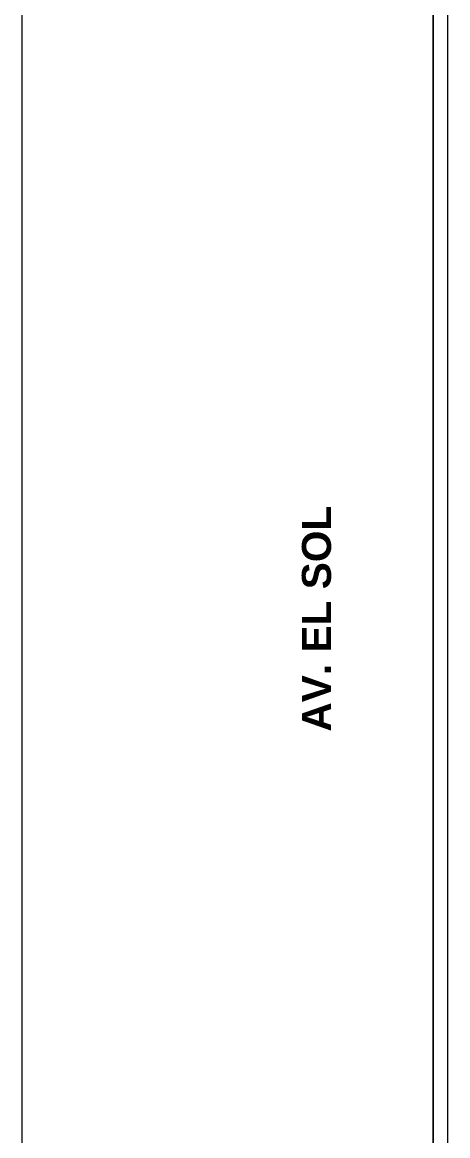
# Model space of a CAD drawing. Header units: inches. Extents: x 2704.1 to 2801.6, y 2415.6 to 2497.
# Drawn here: x 2704.08 to 2712.86, y 2446.62 to 2469.57 of the extents above; entities that cross this region are included whole.
import ezdxf

# ---------------------------------------------------------------- set-up
doc = ezdxf.new("R2010")
doc.units = ezdxf.units.IN
for name, color, linetype in [('08 _ STR _ EXT _ 10 Vereda Exterior', 7, 'Continuous'), ('08 _ STR _ EXT _ Pista exterior', 7, 'Continuous'), ('Notas - Textos', 7, 'Continuous')]:
    doc.layers.add(name, color=color, linetype=linetype)
doc.styles.add('Estilo_Generado_1', font='swisseb.ttf')

msp = doc.modelspace()

# ---------------------------------------------------------------- linework, layer by layer
at = {"layer": '08 _ STR _ EXT _ 10 Vereda Exterior', "color": 7, "linetype": 'Continuous', "lineweight": 13}
for p, q in [((2712.556, 2425.386), (2712.556, 2497.027)), ((2712.856, 2425.386), (2712.856, 2497.027))]:
    msp.add_line(p, q, dxfattribs=at)
at = {"layer": '08 _ STR _ EXT _ Pista exterior', "color": 7, "linetype": 'Continuous', "lineweight": 13, "flags": 128}
for points in [[(2704.083, 2425.386), (2704.083, 2497.026)], [(2712.556, 2497.026), (2712.556, 2425.386)]]:
    msp.add_lwpolyline(points, dxfattribs=at)

# ---------------------------------------------------------------- texts
at = {"layer": 'Notas - Textos', "color": 251, "linetype": 'Continuous', "lineweight": 13, "insert": (2709.849, 2457.276), "char_height": 0.6, "attachment_point": 2, "rotation": 90, "style": 'Estilo_Generado_1'}
msp.add_mtext('\\A1;{\\pqc;\\fSwis721 Ex BT|b1|i0|c0|p34;AV. EL SOL}', dxfattribs=at)

doc.saveas('drawing.dxf')
